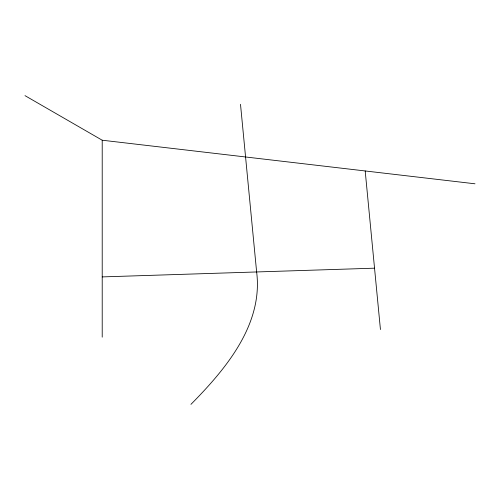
<?xml version="1.0" encoding="UTF-8"?>
<svg xmlns="http://www.w3.org/2000/svg" width="500" height="500" viewBox="0 0 500 500"><rect width="100%" height="100%" fill="white"/><g stroke="black" fill="none" stroke-linecap="round" stroke-linejoin="round"><path stroke-width="0.75" d="M190.944 404.356C225.463 369.406 263.356 324.619 256.631 271.956L240.5 104.294M102.212 276.906L374.544 268.175M25 95.644L102.212 140.219L475 183.794M365.188 170.956L380.444 329.544M102.212 140.219L102.212 337.156"/></g></svg>
